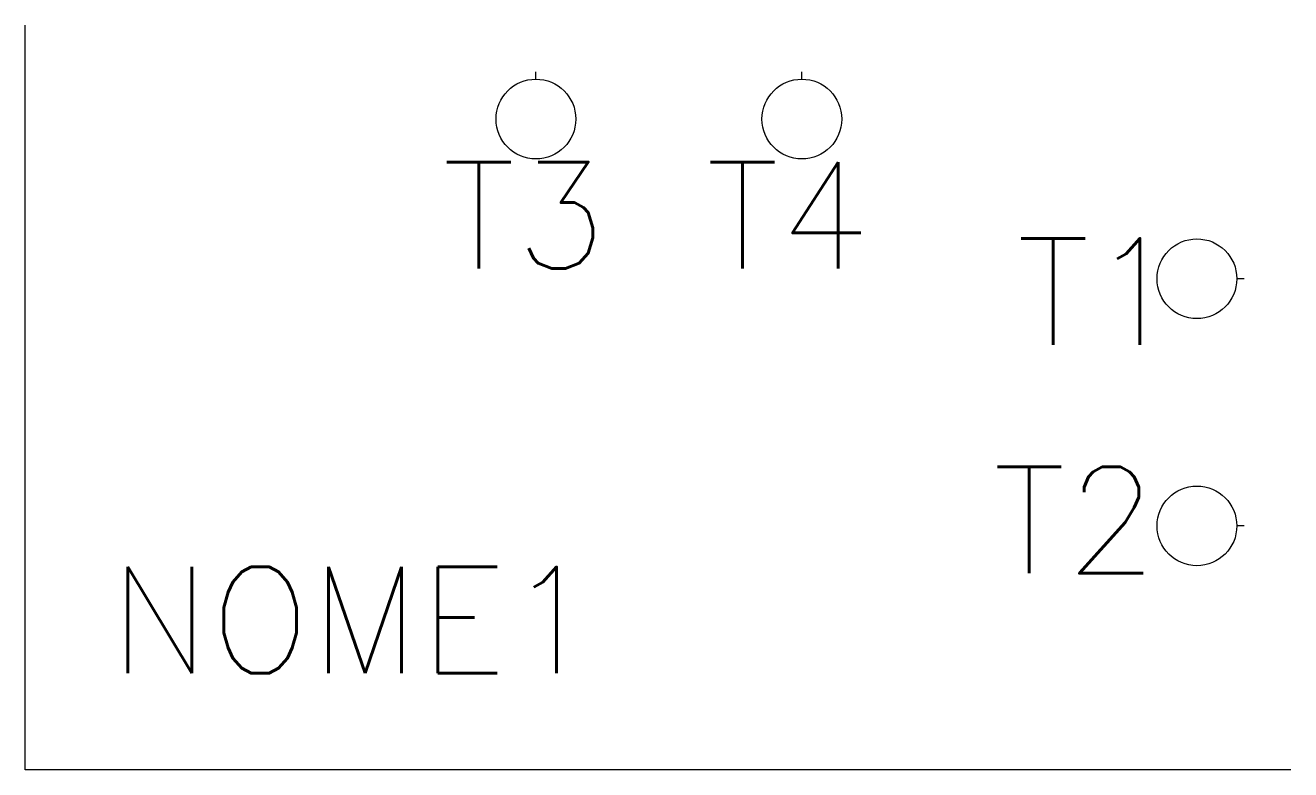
# Model space of a CAD drawing. Header units: millimetres. Extents: x 1760.5 to 1784.3, y 2303.1 to 2317.1.
import ezdxf

# ---------------------------------------------------------------- set-up
doc = ezdxf.new("R2010")
doc.units = ezdxf.units.MM
doc.styles.add('ROMANS', font='romans.shx')

msp = doc.modelspace()

# ---------------------------------------------------------------- linework, layer by layer
for p, q in [((1760.482, 2303.132), (1760.482, 2317.132)), ((1770.081, 2316.119), (1770.081, 2316.257)), ((1775.081, 2316.119), (1775.081, 2316.257)), ((1783.395, 2312.366), (1783.257, 2312.366)), ((1783.395, 2307.718), (1783.257, 2307.718)), ((1784.27, 2303.132), (1760.482, 2303.132))]:
    msp.add_line(p, q)
for centre in [(1770.081, 2315.369), (1775.081, 2315.369), (1782.507, 2312.366), (1782.507, 2307.718)]:
    msp.add_circle(centre, 0.75)

# ---------------------------------------------------------------- texts
at = {"style": 'ROMANS'}
for tag, p in [('T3', (1768.321, 2312.561)), ('T4', (1773.278, 2312.56)), ('T1', (1779.12, 2311.123)), ('T2', (1778.671, 2306.828)), ('NOME1', (1762.069, 2304.947))]:
    msp.add_attdef(tag, p, '', height=2, dxfattribs=at)

doc.saveas('drawing.dxf')
